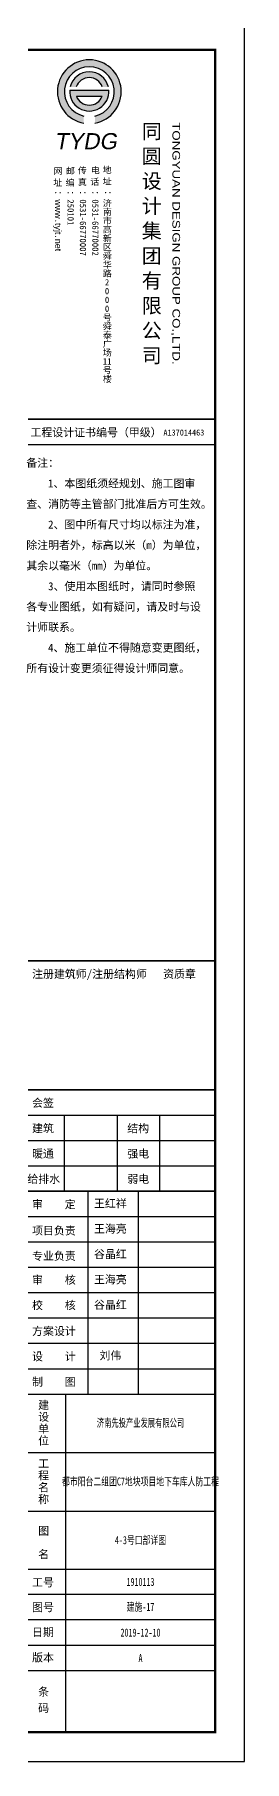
# Model space of a CAD drawing. Extents: x -473190 to 2138458, y -81875 to 2633646.
# Drawn here: x 1344730 to 1348313, y -81875 to -52415 of the extents above; entities that cross this region are included whole.
import ezdxf

# ---------------------------------------------------------------- set-up
doc = ezdxf.new("R2010")
doc.units = 0
doc.header["$LTSCALE"] = 1000
doc.layers.add('ECA_TK', color=7, linetype='Continuous')
doc.layers.add('tk', color=7, linetype='Continuous')
doc.styles.add('CCDI_T0G_01', font='arial.ttf')
doc.styles.add('SUNTXT', font='', dxfattribs={"height": 2.5})
doc.styles.add('tyad', font='swissk.ttf', dxfattribs={"height": 2.5})
doc.styles.add('黑体', font='simhei.ttf', dxfattribs={"width": 0.65})
doc.styles.get('SUNTXT').set_extended_font_data('SimSun')

# ---------------------------------------------------------------- blocks, each defined once
blk = doc.blocks.new('10B_A1E图框')
h = blk.add_hatch(color=256)
h.paths.add_polyline_path([(786.16, 558.97), (786.16, 561.39, -8.823966), (789.97, 561.39), (789.97, 558.98, 11.333343)])
h.paths.add_polyline_path([(781.52, 571.34), (783.6, 571.34, -0.711417), (792.46, 571.34), (794.54, 571.34, 0.79114)], flags=17)
h.paths.add_polyline_path([(781.36, 570.26, 1.071858), (794.7, 570.26)], flags=17)
h.paths.add_polyline_path([(792.44, 568.2, -0.701619), (783.62, 568.2)], flags=16)
for p, q in [((781.36, 570.26), (794.7, 570.26)), ((783.62, 568.2), (792.44, 568.2))]:
    blk.add_line(p, q)
at = {"const_width": 0.5}
blk.add_lwpolyline([(831, 457.96), (765, 457.96)], dxfattribs=at)
blk.add_lwpolyline([(831, 457.96), (765, 457.96)], dxfattribs=at)
for centre, radius, start, end in [((788.05, 569.69), 10.88, 280.13244, 259.96265), ((788.05, 569.69), 8.52, 282.99261, 257.13015), ((788.03, 569.8), 6.69, 13.30217, 166.69783), ((788.03, 569.8), 4.69, 19.14259, 160.85741), ((788.03, 569.8), 6.69, 176.02725, 3.97275), ((788.03, 569.8), 4.69, 199.89154, 340.10846)]:
    blk.add_arc(centre, radius, start, end)
at = {"layer": 'ECA_TK'}
for p, q in [((765, 220.51), (831, 220.51)), ((779.58, 194.56), (779.58, 220.51)), ((797.5, 220.51), (797.5, 194.56)), ((812.08, 194.56), (812.08, 220.51)), ((765, 211.86), (831, 211.86)), ((765, 203.21), (831, 203.21)), ((787.68, 125.36), (787.68, 194.56)), ((804.77, 194.56), (804.77, 125.36)), ((765, 185.91), (831, 185.91)), ((765, 177.26), (831, 177.26)), ((765, 168.61), (831, 168.61)), ((765, 159.96), (831, 159.96)), ((765, 151.31), (831, 151.31)), ((765, 142.66), (831, 142.66)), ((765, 134.01), (831, 134.01)), ((765, 125.36), (831, 125.36)), ((780.03, 10), (780.03, 125.36)), ((765, 105.36), (831, 105.36)), ((765, 85.36), (831, 85.36)), ((831, 56.92), (765, 56.92)), ((831, 48.27), (765, 48.27)), ((831, 39.62), (765, 39.62)), ((831, 30.97), (765, 30.97))]:
    blk.add_line(p, q, dxfattribs=at)
blk.add_lwpolyline([(0, 0), (841, 0), (841, 594), (0, 594)], close=True, dxfattribs=at)
at = {"layer": 'ECA_TK', "const_width": 0.8}
blk.add_lwpolyline([(831, 10), (831, 584), (18, 584), (18, 10)], close=True, dxfattribs=at)
at = {"layer": 'ECA_TK', "const_width": 0.5}
for points in [[(765, 457.96), (831, 457.96)], [(765, 449.25), (831, 449.25)], [(765, 273.16), (831, 273.16)], [(765, 229.16), (831, 229.16)], [(765, 194.56), (831, 194.56)], [(831, 65.57), (765, 65.57)]]:
    blk.add_lwpolyline(points, dxfattribs=at)
at = {"style": 'tyad', "oblique": 10}
blk.add_text('TYDG', height=5.5, dxfattribs=at).set_placement((776.12, 550.06))
for s, height, style, p in [('同', 5, '黑体', (805.94, 553.7)), ('圆', 5, '黑体', (805.94, 545.2)), ('网', 2.18, 'SUNTXT', (775.88, 541.55)), ('邮', 2.18, 'SUNTXT', (780.08, 541.58)), ('传', 2.18, 'SUNTXT', (784.17, 541.71)), ('电', 2.18, 'SUNTXT', (788.57, 541.81)), ('地', 2.18, 'SUNTXT', (792.61, 541.93)), ('设', 5, '黑体', (805.94, 536.7)), ('址', 2.18, 'SUNTXT', (775.74, 537.6)), ('编', 2.18, 'SUNTXT', (779.97, 537.57)), ('真', 2.18, 'SUNTXT', (784.17, 537.71)), ('话', 2.18, 'SUNTXT', (788.39, 537.86)), ('址', 2.18, 'SUNTXT', (792.62, 537.99)), ('济', 2.18, 'SUNTXT', (792.67, 530.58)), ('计', 5, '黑体', (805.94, 528.2)), ('市', 2.18, 'SUNTXT', (792.67, 524.58)), ('南', 2.18, 'SUNTXT', (792.67, 527.58)), ('集', 5, '黑体', (805.94, 519.7)), ('新', 2.18, 'SUNTXT', (792.67, 518.58)), ('高', 2.18, 'SUNTXT', (792.67, 521.58)), ('舜', 2.18, 'SUNTXT', (792.67, 512.58)), ('区', 2.18, 'SUNTXT', (792.67, 515.58)), ('团', 5, '黑体', (805.94, 511.2)), ('路', 2.18, 'SUNTXT', (792.67, 506.58)), ('华', 2.18, 'SUNTXT', (792.67, 509.58)), ('有', 5, '黑体', (805.94, 502.7)), ('2', 2.18, 'SUNTXT', (793.36, 503.58)), ('0', 2.18, 'SUNTXT', (793.36, 500.58)), ('0', 2.18, 'SUNTXT', (793.36, 497.58)), ('0', 2.18, 'SUNTXT', (793.36, 494.58)), ('限', 5, '黑体', (805.94, 494.2)), ('舜', 2.18, 'SUNTXT', (792.67, 488.58)), ('号', 2.18, 'SUNTXT', (792.67, 491.58)), ('公', 5, '黑体', (805.94, 485.7)), ('泰', 2.18, 'SUNTXT', (792.67, 485.58)), ('广', 2.18, 'SUNTXT', (792.67, 482.58)), ('场', 2.18, 'SUNTXT', (792.67, 479.58)), ('11', 2.18, 'SUNTXT', (792.67, 476.58)), ('司', 5, '黑体', (805.94, 477.2)), ('楼', 2.18, 'SUNTXT', (792.69, 470.58)), ('号', 2.18, 'SUNTXT', (792.67, 473.58))]:
    blk.add_text(s, height=height, dxfattribs=dict(style=style)).set_placement(p)
at = {"style": 'CCDI_T0G_01', "width": 1.25}
blk.add_text('TONGYUAN DESIGN GROUP CO.,LTD.', height=2.6, rotation=270, dxfattribs=at).set_placement((816.42, 559.28))
at = {"char_height": 2.18, "width": 39.1789, "attachment_point": 1, "rotation": 270, "style": 'SUNTXT'}
for s, insert in [('：{\\fArial|b0|i0|c134|p32;www}.{\\fArial|b0|i0|c134|p32;tyjt}.{\\fArial|b0|i0|c134|p32;net\\fArial|b0|i0|c0|p32;}', (778.56, 536.02)), ('：250101', (782.78, 536.02)), ('：0531-66770007', (787, 536.02)), ('：0531-66770002', (791.22, 536.02)), ('：', (795.56, 536.02))]:
    blk.add_mtext(s, dxfattribs=dict(at, insert=insert))
at = {"layer": 'ECA_TK', "linetype": 'Continuous', "style": 'SUNTXT'}
for s, height, p in [('工程设计证书编号（甲级）', 2.7342, (767.97, 452.09)), ('A137014463', 2.051, (813.34, 452.39)), ('注册建筑师/注册结构师   资质章', 2.7342, (768.5, 267.3)), ('会签', 2.734, (768.5, 223.3)), ('建筑', 2.734, (768.5, 214.65)), ('结构', 2.734, (801, 214.65)), ('暖通', 2.734, (768.5, 206)), ('强电', 2.734, (801, 206)), ('给排水', 2.734, (766.9, 197.35)), ('弱电', 2.734, (801, 197.35)), ('审    定', 2.734, (768.5, 188.7)), ('项目负责', 2.734, (768.5, 179.74)), ('专业负责', 2.734, (768.5, 171.09)), ('审    核', 2.734, (768.5, 162.93)), ('校    核', 2.734, (768.5, 154.28)), ('方案设计', 2.734, (768.5, 145.45)), ('设    计', 2.734, (768.5, 136.8)), ('制    图', 2.734, (768.5, 128.15)), ('建', 2.73, (770.59, 120.26)), ('设', 2.73, (770.59, 116.2)), ('单', 2.73, (770.59, 112.14)), ('位', 2.73, (770.59, 108.08)), ('工', 2.73, (770.59, 100.26)), ('程', 2.73, (770.59, 96.2)), ('名', 2.73, (770.59, 92.14)), ('称', 2.73, (770.59, 88.08)), ('图', 2.73, (770.59, 77.33)), ('名', 2.73, (770.59, 69.33)), ('工号', 2.734, (768.5, 59.71)), ('图号', 2.734, (768.5, 51.23)), ('日期', 2.734, (768.5, 42.72)), ('版本', 2.734, (768.5, 34.07)), ('条', 2.73, (770.59, 22.4)), ('码', 2.73, (770.59, 16.85))]:
    blk.add_text(s, height=height, dxfattribs=at).set_placement(p)
at = {"layer": 'ECA_TK', "style": 'SUNTXT'}
for s, p in [('备注：', (766.54, 441.68)), ('    1、本图纸须经规划、施工图审', (766.54, 434.68)), ('查、消防等主管部门批准后方可生效。', (766.54, 427.66)), ('    2、图中所有尺寸均以标注为准，', (766.54, 420.65)), ('除注明者外，标高以米（m）为单位，', (766.54, 413.62)), ('其余以毫米（mm）为单位。', (766.54, 406.61)), ('    3、使用本图纸时，请同时参照', (766.54, 399.6)), ('各专业图纸，如有疑问，请及时与设', (766.54, 392.61)), ('计师联系。', (766.54, 385.63)), ('    4、施工单位不得随意变更图纸，', (766.54, 378.63)), ('所有设计变更须征得设计师同意。', (766.54, 371.62))]:
    blk.add_text(s, height=2.73, dxfattribs=at).set_placement(p)

msp = doc.modelspace()

# ---------------------------------------------------------------- block references
at = {"layer": 'tk', "xscale": 50, "yscale": 50, "zscale": 50}
msp.add_blockref('10B_A1E图框', (1306263.1, -81874.6), dxfattribs=at)

# ---------------------------------------------------------------- texts
at = {"layer": 'tk', "char_height": 136.5, "width": 854, "attachment_point": 5, "style": 'SUNTXT'}
for s, insert in [('王红祥', (1346024.1, -72362.9)), ('王海亮', (1346024.1, -72795.4)), ('谷晶红', (1346024.1, -73227.9)), ('王海亮', (1346024.1, -73660.4)), ('谷晶红', (1346024.1, -74092.9)), ('刘伟', (1346024.1, -74957.9))]:
    msp.add_mtext(s, dxfattribs=dict(at, insert=insert))
at = {"layer": 'tk', "linetype": 'ByBlock', "ltscale": 5, "char_height": 136.5, "width": 2548.359, "attachment_point": 5, "style": '黑体'}
for s, insert in [('济南先投产业发展有限公司', (1346538.9, -76106.8)), ('{\\fSTXihei|b0|i0|c134|p2;\\W0.7;都市阳台二组团C7地块项目地下车库人防工程}', (1346538.9, -77106.8)), ('{\\fSTXihei|b0|i0|c134|p2;\\W0.7;4-3号口部详图}', (1346538.9, -78106.8)), ('{\\W0.7;1910113}', (1346538.9, -78812.6)), ('{\\W0.7;1910113}', (1346538.9, -78812.6)), ('{\\W0.7;建施-17}', (1346538.9, -79245.1)), ('{\\W0.7;建施-17}', (1346538.9, -79245.1)), ('{\\W0.7;2019-12-10}', (1346538.9, -79677.6)), ('{\\W0.7;2019-12-10}', (1346538.9, -79677.6)), ('{\\W0.7;A}', (1346538.9, -80110.1)), ('{\\W0.7;A}', (1346538.9, -80110.1))]:
    msp.add_mtext(s, dxfattribs=dict(at, insert=insert))

doc.saveas('drawing.dxf')
